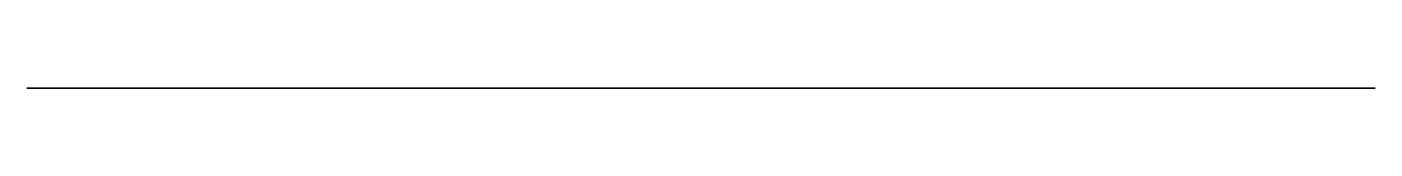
# Model space of a CAD drawing. Header units: millimetres. Extents: x 39.7 to 65.6, y 0 to 0.
import ezdxf

# ---------------------------------------------------------------- set-up
doc = ezdxf.new("R2010")
doc.units = ezdxf.units.MM
doc.layers.get('0').update_dxf_attribs({"color": 194, "true_color": 0x551cb1})

msp = doc.modelspace()

# ---------------------------------------------------------------- linework, layer by layer
at = {"color": 54, "true_color": 0x94b11b}
msp.add_polyline3d([(39.716, 0, 19.733), (39.716, 0, -10.613), (40.718, 0, -11.544), (40.718, 0, -84.296), (39.716, 0, -85.281), (39.716, 0, -114.672), (65.56, 0, -114.672), (65.56, 0, -72.687), (61.449, 0, -67.796), (61.449, 0, -42.63), (57.008, 0, -37.932), (57.008, 0, -12.903), (52.832, 0, -8.061), (52.832, 0, 15.289), (49.598, 0, 19.733)], close=True, dxfattribs=at)

doc.saveas('drawing.dxf')
